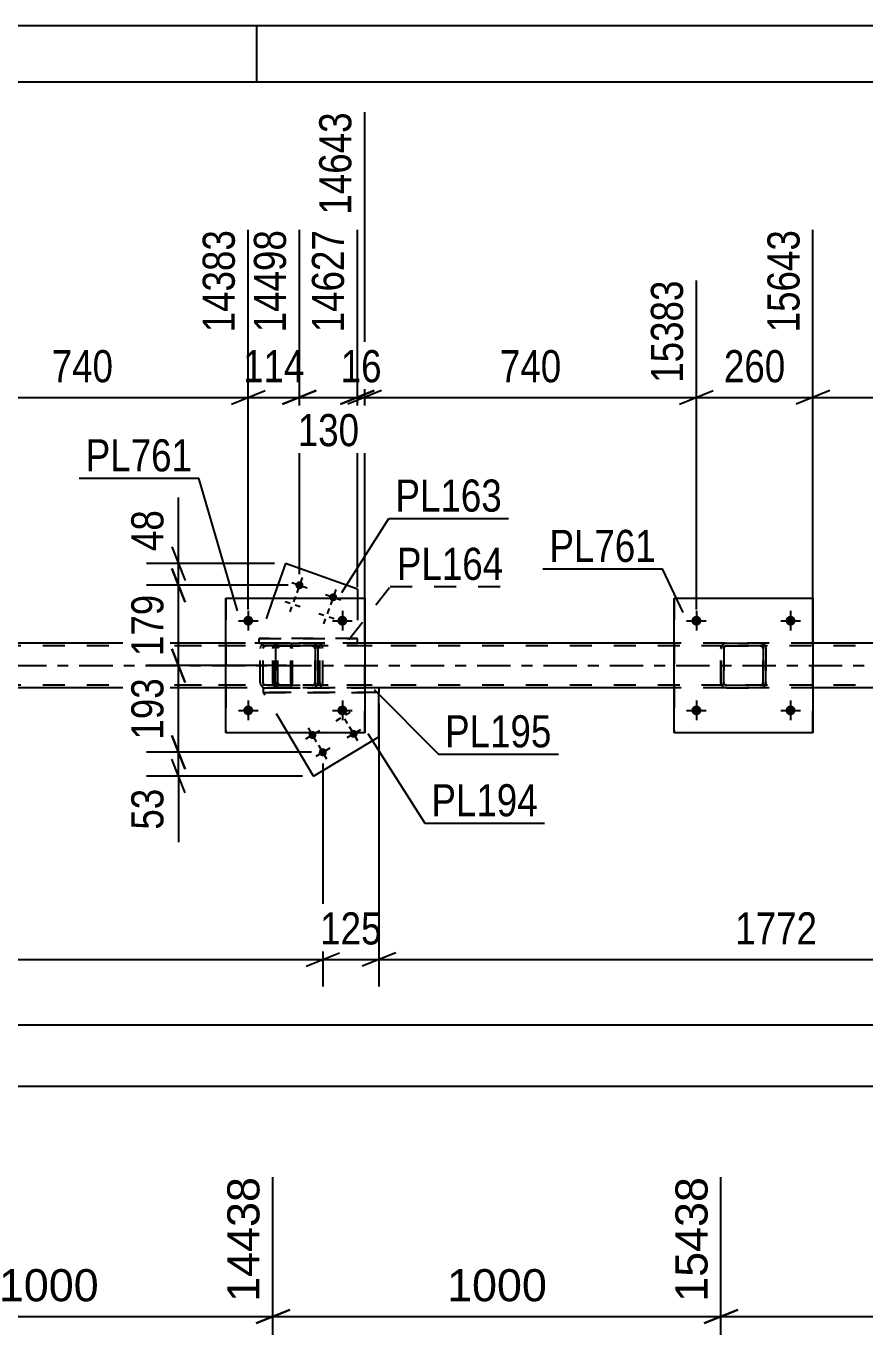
# Model space of a CAD drawing. Header units: millimetres. Extents: x -57 to 784, y -422 to 172.
# Drawn here: x 553.3 to 628.2, y 55.6 to 171.6 of the extents above; entities that cross this region are included whole.
import ezdxf

# ---------------------------------------------------------------- set-up
doc = ezdxf.new("R2010")
doc.units = ezdxf.units.MM
doc.linetypes.add('DXK_LINE_DOT2', pattern=[3.9198, 1.9599, -1.9599])
doc.linetypes.add('DXK_LINE_DOT3', pattern=[5.9187, 2.979, -0.9799, 0.9799, -0.9799])
doc.styles.add('Arial', font='ARIAL.TTF', dxfattribs={"height": 0.2})
doc.styles.add('Arial Narrow', font='ARIALN.TTF', dxfattribs={"height": 0.2})

# ---------------------------------------------------------------- blocks, each defined once
blk = doc.blocks.new('Unknown-122572029-1115')
at = {"color": 5, "linetype": 'Continuous'}
for p, q in [((783.89, 171.64), (-57.11, 171.64)), ((573.89, 166.64), (573.89, 171.64)), ((778.89, 166.64), (-52.11, 166.64))]:
    blk.add_line(p, q, dxfattribs=at)
blk = doc.blocks.new('Part-122572029-5187 - 5118')
at = {"color": 7, "linetype": 'DXK_LINE_DOT2'}
for p, q in [((575.54, 116.29), (575.5, 116.11)), ((575.5, 113.07), (575.5, 116.11)), ((575.76, 116.11), (575.78, 116.2)), ((575.76, 113.07), (575.76, 116.11)), ((575.78, 116.2), (575.83, 116.28)), ((576.01, 116.59), (575.82, 116.55)), ((575.83, 116.28), (575.92, 116.33)), ((575.92, 116.33), (576.01, 116.35)), ((587.79, 116.59), (576.01, 116.59)), ((587.79, 116.35), (576.01, 116.35)), ((579.45, 116.55), (579.25, 116.59)), ((579.25, 116.35), (579.35, 116.33)), ((579.35, 116.33), (579.43, 116.28)), ((579.43, 116.28), (579.49, 116.2)), ((579.49, 116.2), (579.5, 116.11)), ((579.5, 113.07), (579.5, 116.11)), ((579.76, 116.11), (579.72, 116.29)), ((579.76, 113.07), (579.76, 116.11)), ((575.5, 113.07), (575.54, 112.88)), ((575.78, 112.98), (575.76, 113.07)), ((575.83, 112.9), (575.78, 112.98)), ((575.82, 112.62), (576.01, 112.59)), ((575.92, 112.85), (575.83, 112.9)), ((576.01, 112.83), (575.92, 112.85)), ((587.79, 112.83), (576.01, 112.83)), ((587.79, 112.59), (576.01, 112.59)), ((579.35, 112.85), (579.25, 112.83)), ((579.25, 112.59), (579.45, 112.62)), ((579.43, 112.9), (579.35, 112.85)), ((579.49, 112.98), (579.43, 112.9)), ((579.5, 113.07), (579.49, 112.98)), ((579.72, 112.88), (579.76, 113.07))]:
    blk.add_line(p, q, dxfattribs=at)
for centre, start, end in [((575.99, 116.09), 110.7583, 155.68), ((579.27, 116.09), 24.32, 69.2417), ((575.99, 113.09), 204.32, 249.2417), ((579.27, 113.09), 290.7583, 335.68)]:
    blk.add_arc(centre, 0.496, start, end, dxfattribs=at)
blk = doc.blocks.new('Part-122572029-5193 - 5118')
at = {"color": 7, "linetype": 'DXK_LINE_DOT2'}
for p, q in [((576.78, 116.59), (567.37, 116.59)), ((576.78, 116.35), (567.37, 116.35)), ((574.22, 116.29), (574.19, 116.11)), ((574.19, 113.07), (574.19, 116.11)), ((574.44, 116.11), (574.46, 116.2)), ((574.44, 113.07), (574.44, 116.11)), ((574.46, 116.2), (574.51, 116.28)), ((574.69, 116.59), (574.5, 116.55)), ((574.51, 116.28), (574.59, 116.33)), ((574.59, 116.33), (574.69, 116.35)), ((575.5, 116.59), (575.5, 116.35)), ((576.88, 116.55), (576.78, 116.59)), ((576.78, 116.35), (576.83, 116.33)), ((576.83, 116.33), (576.88, 116.28)), ((576.97, 116.45), (576.88, 116.55)), ((576.88, 116.28), (576.9, 116.2)), ((576.9, 116.2), (576.92, 116.11)), ((576.92, 113.07), (576.92, 116.11)), ((577.03, 116.29), (576.97, 116.45)), ((577.05, 116.11), (577.03, 116.29)), ((577.05, 113.07), (577.05, 116.11)), ((576.78, 112.83), (567.37, 112.83)), ((576.78, 112.59), (567.37, 112.59)), ((574.19, 113.07), (574.22, 112.88)), ((574.46, 112.98), (574.44, 113.07)), ((574.51, 112.9), (574.46, 112.98)), ((574.5, 112.62), (574.69, 112.59)), ((574.59, 112.85), (574.51, 112.9)), ((574.69, 112.83), (574.59, 112.85)), ((575.5, 112.59), (575.5, 112.83)), ((576.83, 112.85), (576.78, 112.83)), ((576.78, 112.59), (576.88, 112.62)), ((576.88, 112.9), (576.83, 112.85)), ((576.9, 112.98), (576.88, 112.9)), ((576.88, 112.62), (576.97, 112.73)), ((576.92, 113.07), (576.9, 112.98)), ((576.97, 112.73), (577.03, 112.88)), ((577.03, 112.88), (577.05, 113.07))]:
    blk.add_line(p, q, dxfattribs=at)
for centre, start, end in [((574.67, 116.09), 111.1941, 156.1506), ((574.67, 113.08), 203.8494, 248.8059)]:
    blk.add_arc(centre, 0.492, start, end, dxfattribs=at)
blk = doc.blocks.new('Part-122572029-5134 - 5118')
at = {"color": 7, "linetype": 'DXK_LINE_DOT2'}
for p, q in [((575.31, 116.11), (575.34, 116.29)), ((575.35, 116.29), (575.31, 116.11)), ((575.31, 113.07), (575.31, 116.11)), ((575.31, 116.11), (575.31, 116.11)), ((575.31, 113.07), (575.31, 116.11)), ((575.55, 116.11), (575.57, 116.2)), ((575.56, 116.2), (575.55, 116.11)), ((575.55, 113.07), (575.55, 116.11)), ((575.55, 116.11), (575.55, 116.11)), ((575.55, 116.11), (575.55, 113.07)), ((575.62, 116.28), (575.56, 116.2)), ((575.57, 116.2), (575.62, 116.28)), ((575.6, 116.55), (575.79, 116.59)), ((575.79, 116.59), (575.61, 116.55)), ((575.62, 116.28), (575.7, 116.33)), ((575.69, 116.33), (575.62, 116.28)), ((575.79, 116.35), (575.69, 116.33)), ((575.7, 116.33), (575.79, 116.35)), ((575.79, 116.59), (578.83, 116.59)), ((575.79, 116.59), (575.79, 116.59)), ((575.79, 116.59), (578.83, 116.59)), ((575.79, 116.35), (578.83, 116.35)), ((575.79, 116.35), (575.79, 116.35)), ((578.83, 116.35), (575.79, 116.35)), ((578.83, 116.59), (578.83, 116.59)), ((578.83, 116.59), (579.01, 116.55)), ((579.01, 116.55), (578.83, 116.59)), ((578.83, 116.35), (578.83, 116.35)), ((578.83, 116.35), (578.92, 116.33)), ((578.92, 116.33), (578.83, 116.35)), ((578.92, 116.33), (578.92, 116.33)), ((578.92, 116.33), (579, 116.28)), ((579, 116.28), (578.92, 116.33)), ((579, 116.28), (579.05, 116.2)), ((579.05, 116.2), (579, 116.28)), ((579.05, 116.2), (579.07, 116.11)), ((579.07, 116.11), (579.05, 116.2)), ((579.07, 113.07), (579.07, 116.11)), ((579.07, 116.11), (579.07, 116.11)), ((579.07, 116.11), (579.07, 113.07)), ((579.27, 116.29), (579.31, 116.11)), ((579.31, 116.11), (579.27, 116.29)), ((579.31, 113.07), (579.31, 116.11)), ((579.31, 116.11), (579.31, 116.11)), ((579.31, 116.11), (579.31, 113.07)), ((575.31, 113.07), (575.31, 113.07)), ((575.34, 112.88), (575.31, 113.07)), ((575.31, 113.07), (575.35, 112.88)), ((575.55, 113.07), (575.55, 113.07)), ((575.57, 112.98), (575.55, 113.07)), ((575.55, 113.07), (575.56, 112.98)), ((575.56, 112.98), (575.62, 112.9)), ((575.62, 112.9), (575.57, 112.98)), ((575.6, 112.62), (575.61, 112.62)), ((575.79, 112.59), (575.6, 112.62)), ((575.61, 112.62), (575.79, 112.59)), ((575.7, 112.85), (575.62, 112.9)), ((575.62, 112.9), (575.69, 112.85)), ((575.69, 112.85), (575.79, 112.83)), ((575.79, 112.83), (575.7, 112.85)), ((575.79, 112.83), (578.83, 112.83)), ((575.79, 112.83), (575.79, 112.83)), ((575.79, 112.83), (578.83, 112.83)), ((575.79, 112.59), (578.83, 112.59)), ((575.79, 112.59), (575.79, 112.59)), ((575.79, 112.59), (578.83, 112.59)), ((578.92, 112.85), (578.83, 112.83)), ((578.83, 112.83), (578.92, 112.85)), ((578.83, 112.83), (578.83, 112.83)), ((579.01, 112.62), (578.83, 112.59)), ((578.83, 112.59), (579.01, 112.62)), ((578.83, 112.59), (578.83, 112.59)), ((579, 112.9), (578.92, 112.85)), ((578.92, 112.85), (579, 112.9)), ((579.05, 112.98), (579, 112.9)), ((579, 112.9), (579.05, 112.98)), ((579.07, 113.07), (579.05, 112.98)), ((579.05, 112.98), (579.07, 113.07)), ((579.07, 113.07), (579.07, 113.07)), ((579.31, 113.07), (579.27, 112.88)), ((579.27, 112.88), (579.31, 113.07)), ((579.31, 113.07), (579.31, 113.07))]:
    blk.add_line(p, q, dxfattribs=at)
at = {"color": 7, "linetype": 'DXK_LINE_DOT3'}
blk.add_line((577.31, 114.59), (577.3, 114.59), dxfattribs=at)
at = {"color": 7, "linetype": 'DXK_LINE_DOT2'}
for centre, start, end in [((575.79, 116.11), 112.5, 157.5), ((575.79, 116.11), 112.5, 157.5), ((578.83, 116.11), 22.5, 67.5), ((578.83, 116.11), 22.5, 67.5), ((575.79, 113.07), 202.5, 247.5), ((575.79, 113.07), 202.5, 247.5), ((578.83, 113.07), 292.5, 337.5), ((578.83, 113.07), 292.5, 337.5)]:
    blk.add_arc(centre, 0.48, start, end, dxfattribs=at)
blk = doc.blocks.new('Bolt-122572029-5135 - 5118')
at = {"linetype": 'Continuous'}
for points in [[(572.67, 110.59), (572.68, 110.68), (572.71, 110.77), (572.76, 110.85), (572.82, 110.91), (572.89, 110.97), (572.98, 111.01), (573.06, 111.03), (573.16, 111.03), (573.25, 111.01), (573.33, 110.97), (573.41, 110.91), (573.47, 110.85), (573.51, 110.77), (573.54, 110.68), (573.55, 110.59), (573.54, 110.5), (573.51, 110.41), (573.47, 110.33), (573.41, 110.26), (573.33, 110.21), (573.25, 110.17), (573.16, 110.15), (573.06, 110.15), (572.98, 110.17), (572.89, 110.21), (572.82, 110.26), (572.76, 110.33), (572.71, 110.41), (572.68, 110.5)], [(581.07, 110.59), (581.08, 110.68), (581.11, 110.77), (581.16, 110.85), (581.22, 110.91), (581.29, 110.97), (581.38, 111.01), (581.46, 111.03), (581.56, 111.03), (581.65, 111.01), (581.73, 110.97), (581.81, 110.91), (581.87, 110.85), (581.91, 110.77), (581.94, 110.68), (581.95, 110.59), (581.94, 110.5), (581.91, 110.41), (581.87, 110.33), (581.81, 110.26), (581.73, 110.21), (581.65, 110.17), (581.56, 110.15), (581.46, 110.15), (581.38, 110.17), (581.29, 110.21), (581.22, 110.26), (581.16, 110.33), (581.11, 110.41), (581.08, 110.5)]]:
    blk.add_hatch(color=1, dxfattribs=at).paths.add_polyline_path(points)
at = {"color": 1, "linetype": 'Continuous'}
for p, q in [((573.11, 111.47), (573.11, 109.71)), ((581.51, 111.47), (581.51, 109.71)), ((572.23, 110.59), (573.99, 110.59)), ((580.63, 110.59), (582.39, 110.59))]:
    blk.add_line(p, q, dxfattribs=at)
blk = doc.blocks.new('Bolt-122572029-5136 - 5118')
at = {"linetype": 'Continuous'}
for points in [[(572.67, 118.59), (572.68, 118.68), (572.71, 118.77), (572.76, 118.85), (572.82, 118.91), (572.89, 118.97), (572.98, 119.01), (573.06, 119.03), (573.16, 119.03), (573.25, 119.01), (573.33, 118.97), (573.41, 118.91), (573.47, 118.85), (573.51, 118.77), (573.54, 118.68), (573.55, 118.59), (573.54, 118.5), (573.51, 118.41), (573.47, 118.33), (573.41, 118.26), (573.33, 118.21), (573.25, 118.17), (573.16, 118.15), (573.06, 118.15), (572.98, 118.17), (572.89, 118.21), (572.82, 118.26), (572.76, 118.33), (572.71, 118.41), (572.68, 118.5)], [(581.07, 118.59), (581.08, 118.68), (581.11, 118.77), (581.16, 118.85), (581.22, 118.91), (581.29, 118.97), (581.38, 119.01), (581.46, 119.03), (581.56, 119.03), (581.65, 119.01), (581.73, 118.97), (581.81, 118.91), (581.87, 118.85), (581.91, 118.77), (581.94, 118.68), (581.95, 118.59), (581.94, 118.5), (581.91, 118.41), (581.87, 118.33), (581.81, 118.26), (581.73, 118.21), (581.65, 118.17), (581.56, 118.15), (581.46, 118.15), (581.38, 118.17), (581.29, 118.21), (581.22, 118.26), (581.16, 118.33), (581.11, 118.41), (581.08, 118.5)]]:
    blk.add_hatch(color=1, dxfattribs=at).paths.add_polyline_path(points)
at = {"color": 1, "linetype": 'Continuous'}
for p, q in [((572.23, 118.59), (573.99, 118.59)), ((573.11, 119.47), (573.11, 117.71)), ((580.63, 118.59), (582.39, 118.59)), ((581.51, 119.47), (581.51, 117.71))]:
    blk.add_line(p, q, dxfattribs=at)
blk = doc.blocks.new('Bolt-122572029-5143 - 5118')
at = {"linetype": 'Continuous'}
for points in [[(612.67, 110.59), (612.68, 110.68), (612.7, 110.77), (612.75, 110.85), (612.81, 110.91), (612.89, 110.97), (612.97, 111.01), (613.06, 111.03), (613.15, 111.03), (613.24, 111.01), (613.33, 110.97), (613.4, 110.91), (613.46, 110.85), (613.51, 110.77), (613.54, 110.68), (613.55, 110.59), (613.54, 110.5), (613.51, 110.41), (613.46, 110.33), (613.4, 110.26), (613.33, 110.21), (613.24, 110.17), (613.15, 110.15), (613.06, 110.15), (612.97, 110.17), (612.89, 110.21), (612.81, 110.26), (612.75, 110.33), (612.7, 110.41), (612.68, 110.5)], [(621.07, 110.59), (621.08, 110.68), (621.1, 110.77), (621.15, 110.85), (621.21, 110.91), (621.29, 110.97), (621.37, 111.01), (621.46, 111.03), (621.55, 111.03), (621.64, 111.01), (621.73, 110.97), (621.8, 110.91), (621.86, 110.85), (621.91, 110.77), (621.94, 110.68), (621.95, 110.59), (621.94, 110.5), (621.91, 110.41), (621.86, 110.33), (621.8, 110.26), (621.73, 110.21), (621.64, 110.17), (621.55, 110.15), (621.46, 110.15), (621.37, 110.17), (621.29, 110.21), (621.21, 110.26), (621.15, 110.33), (621.1, 110.41), (621.08, 110.5)]]:
    blk.add_hatch(color=1, dxfattribs=at).paths.add_polyline_path(points)
at = {"color": 1, "linetype": 'Continuous'}
for p, q in [((613.11, 111.47), (613.11, 109.71)), ((621.51, 111.47), (621.51, 109.71)), ((612.23, 110.59), (613.99, 110.59)), ((620.63, 110.59), (622.39, 110.59))]:
    blk.add_line(p, q, dxfattribs=at)
blk = doc.blocks.new('Bolt-122572029-5144 - 5118')
at = {"linetype": 'Continuous'}
for points in [[(612.67, 118.59), (612.68, 118.68), (612.7, 118.77), (612.75, 118.85), (612.81, 118.91), (612.89, 118.97), (612.97, 119.01), (613.06, 119.03), (613.15, 119.03), (613.24, 119.01), (613.33, 118.97), (613.4, 118.91), (613.46, 118.85), (613.51, 118.77), (613.54, 118.68), (613.55, 118.59), (613.54, 118.5), (613.51, 118.41), (613.46, 118.33), (613.4, 118.26), (613.33, 118.21), (613.24, 118.17), (613.15, 118.15), (613.06, 118.15), (612.97, 118.17), (612.89, 118.21), (612.81, 118.26), (612.75, 118.33), (612.7, 118.41), (612.68, 118.5)], [(621.07, 118.59), (621.08, 118.68), (621.1, 118.77), (621.15, 118.85), (621.21, 118.91), (621.29, 118.97), (621.37, 119.01), (621.46, 119.03), (621.55, 119.03), (621.64, 119.01), (621.73, 118.97), (621.8, 118.91), (621.86, 118.85), (621.91, 118.77), (621.94, 118.68), (621.95, 118.59), (621.94, 118.5), (621.91, 118.41), (621.86, 118.33), (621.8, 118.26), (621.73, 118.21), (621.64, 118.17), (621.55, 118.15), (621.46, 118.15), (621.37, 118.17), (621.29, 118.21), (621.21, 118.26), (621.15, 118.33), (621.1, 118.41), (621.08, 118.5)]]:
    blk.add_hatch(color=1, dxfattribs=at).paths.add_polyline_path(points)
at = {"color": 1, "linetype": 'Continuous'}
for p, q in [((612.23, 118.59), (613.99, 118.59)), ((613.11, 119.47), (613.11, 117.71)), ((620.63, 118.59), (622.39, 118.59)), ((621.51, 119.47), (621.51, 117.71))]:
    blk.add_line(p, q, dxfattribs=at)
blk = doc.blocks.new('Bolt-122572029-5229 - 5118')
at = {"linetype": 'Continuous'}
for points in [[(578.02, 121.63, -1), (577.34, 121.87, -1)], [(581.03, 120.56, -1), (580.36, 120.8, -1)]]:
    blk.add_hatch(color=1, dxfattribs=at).paths.add_polyline_path(points)
at = {"color": 1, "linetype": 'Continuous'}
for p, q in [((577, 121.99), (578.36, 121.51)), ((577.92, 122.43), (577.44, 121.08)), ((577.32, 120.74), (577.16, 120.28)), ((580.02, 120.92), (581.37, 120.44)), ((580.94, 121.36), (580.45, 120)), ((576.4, 120.3), (576.85, 120.14)), ((576.84, 119.38), (577, 119.83)), ((577.76, 119.82), (577.3, 119.98)), ((580.33, 119.67), (580.17, 119.21)), ((579.41, 119.23), (579.87, 119.07)), ((579.85, 118.31), (580.01, 118.76)), ((580.77, 118.75), (580.32, 118.91))]:
    blk.add_line(p, q, dxfattribs=at)
blk = doc.blocks.new('Part-122572029-5295 - 5118')
at = {"color": 7, "linetype": 'DXK_LINE_DOT2'}
for p, q in [((574.08, 116.59), (574.08, 116.99)), ((574.08, 116.99), (582.86, 116.99)), ((574.08, 116.59), (582.86, 116.59)), ((582.86, 116.59), (582.86, 116.99))]:
    blk.add_line(p, q, dxfattribs=at)
blk = doc.blocks.new('Part-122572029-5350 - 5118')
at = {"color": 2, "linetype": 'Continuous'}
for p, q in [((571.11, 108.59), (571.11, 120.59)), ((571.11, 120.59), (571.11, 120.59)), ((571.11, 120.59), (583.51, 120.59)), ((583.51, 120.59), (583.51, 108.59)), ((571.11, 108.59), (571.11, 108.59)), ((583.51, 108.59), (571.11, 108.59))]:
    blk.add_line(p, q, dxfattribs=at)
at = {"color": 7, "linetype": 'DXK_LINE_DOT2'}
for p, q in [((571.11, 120.59), (571.11, 108.59)), ((571.11, 120.59), (571.11, 120.59)), ((583.51, 108.59), (583.51, 120.59)), ((571.11, 108.59), (571.11, 108.59))]:
    blk.add_line(p, q, dxfattribs=at)
blk = doc.blocks.new('Part-122572029-5351 - 5118')
at = {"color": 7, "linetype": 'DXK_LINE_DOT2'}
for p, q in [((615.3, 116.11), (615.34, 116.29)), ((615.3, 116.11), (615.31, 116.11)), ((615.3, 113.07), (615.3, 116.11)), ((615.34, 116.29), (615.31, 116.11)), ((615.31, 113.07), (615.31, 116.11)), ((615.56, 116.2), (615.54, 116.11)), ((615.55, 116.11), (615.54, 116.11)), ((615.54, 116.11), (615.54, 113.07)), ((615.55, 116.11), (615.56, 116.2)), ((615.55, 113.07), (615.55, 116.11)), ((615.56, 116.2), (615.62, 116.28)), ((615.61, 116.28), (615.56, 116.2)), ((615.6, 116.55), (615.78, 116.59)), ((615.79, 116.59), (615.6, 116.55)), ((615.69, 116.33), (615.61, 116.28)), ((615.62, 116.28), (615.69, 116.33)), ((615.69, 116.33), (615.79, 116.35)), ((615.78, 116.35), (615.69, 116.33)), ((615.79, 116.59), (615.78, 116.59)), ((615.78, 116.59), (618.82, 116.59)), ((615.78, 116.35), (615.79, 116.35)), ((618.82, 116.35), (615.78, 116.35)), ((615.79, 116.59), (618.83, 116.59)), ((615.79, 116.35), (618.83, 116.35)), ((618.82, 116.59), (618.83, 116.59)), ((618.82, 116.59), (619, 116.55)), ((618.83, 116.35), (618.82, 116.35)), ((618.91, 116.33), (618.82, 116.35)), ((619.01, 116.55), (618.83, 116.59)), ((618.83, 116.35), (618.92, 116.33)), ((618.91, 116.33), (618.92, 116.33)), ((618.99, 116.28), (618.91, 116.33)), ((618.92, 116.33), (619, 116.28)), ((619.04, 116.2), (618.99, 116.28)), ((619, 116.28), (619.05, 116.2)), ((619.06, 116.11), (619.04, 116.2)), ((619.05, 116.2), (619.07, 116.11)), ((619.07, 116.11), (619.06, 116.11)), ((619.06, 116.11), (619.06, 113.07)), ((619.07, 113.07), (619.07, 116.11)), ((619.26, 116.29), (619.3, 116.11)), ((619.31, 116.11), (619.27, 116.29)), ((619.31, 116.11), (619.3, 116.11)), ((619.3, 116.11), (619.3, 113.07)), ((619.31, 113.07), (619.31, 116.11)), ((615.31, 113.07), (615.3, 113.07)), ((615.34, 112.88), (615.3, 113.07)), ((615.31, 113.07), (615.34, 112.88)), ((615.54, 113.07), (615.55, 113.07)), ((615.54, 113.07), (615.56, 112.98)), ((615.56, 112.98), (615.55, 113.07)), ((615.62, 112.9), (615.56, 112.98)), ((615.56, 112.98), (615.61, 112.9)), ((615.6, 112.62), (615.6, 112.62)), ((615.78, 112.59), (615.6, 112.62)), ((615.6, 112.62), (615.79, 112.59)), ((615.61, 112.9), (615.69, 112.85)), ((615.69, 112.85), (615.62, 112.9)), ((615.79, 112.83), (615.69, 112.85)), ((615.69, 112.85), (615.78, 112.83)), ((615.79, 112.83), (615.78, 112.83)), ((615.78, 112.83), (618.82, 112.83)), ((615.79, 112.59), (615.78, 112.59)), ((615.78, 112.59), (618.82, 112.59)), ((615.79, 112.83), (618.83, 112.83)), ((615.79, 112.59), (618.83, 112.59)), ((618.82, 112.83), (618.91, 112.85)), ((618.82, 112.83), (618.83, 112.83)), ((619, 112.62), (618.82, 112.59)), ((618.82, 112.59), (618.83, 112.59)), ((618.92, 112.85), (618.83, 112.83)), ((618.83, 112.59), (619.01, 112.62)), ((618.91, 112.85), (618.99, 112.9)), ((619, 112.9), (618.92, 112.85)), ((618.99, 112.9), (619.04, 112.98)), ((619.05, 112.98), (619, 112.9)), ((619.04, 112.98), (619.06, 113.07)), ((619.07, 113.07), (619.05, 112.98)), ((619.06, 113.07), (619.07, 113.07)), ((619.3, 113.07), (619.26, 112.88)), ((619.27, 112.88), (619.31, 113.07)), ((619.3, 113.07), (619.31, 113.07))]:
    blk.add_line(p, q, dxfattribs=at)
at = {"color": 7, "linetype": 'DXK_LINE_DOT3'}
blk.add_line((617.31, 114.59), (617.3, 114.59), dxfattribs=at)
at = {"color": 7, "linetype": 'DXK_LINE_DOT2'}
for centre, start, end in [((615.78, 116.11), 112.5, 157.5), ((615.79, 116.11), 112.5, 157.5), ((618.82, 116.11), 22.5, 67.5), ((618.83, 116.11), 22.5, 67.5), ((615.78, 113.07), 202.5, 247.5), ((615.79, 113.07), 202.5, 247.5), ((618.82, 113.07), 292.5, 337.5), ((618.83, 113.07), 292.5, 337.5)]:
    blk.add_arc(centre, 0.48, start, end, dxfattribs=at)
blk = doc.blocks.new('Part-122572029-5356 - 5118')
at = {"color": 2, "linetype": 'Continuous'}
for p, q in [((611.11, 108.59), (611.11, 120.59)), ((611.11, 120.59), (611.11, 120.59)), ((611.11, 120.59), (623.51, 120.59)), ((623.51, 120.59), (623.51, 108.59)), ((611.11, 108.59), (611.11, 108.59)), ((623.51, 108.59), (611.11, 108.59))]:
    blk.add_line(p, q, dxfattribs=at)
at = {"color": 7, "linetype": 'DXK_LINE_DOT2'}
for p, q in [((611.11, 120.59), (611.11, 108.59)), ((611.11, 120.59), (611.11, 120.59)), ((623.51, 108.59), (623.51, 120.59)), ((611.11, 108.59), (611.11, 108.59))]:
    blk.add_line(p, q, dxfattribs=at)
blk = doc.blocks.new('Part-122572029-5380 - 5118')
at = {"color": 2, "linetype": 'Continuous'}
for p, q in [((576.45, 123.68), (575.35, 120.59)), ((582.86, 121.4), (576.45, 123.68)), ((582.86, 121.4), (582.86, 120.59))]:
    blk.add_line(p, q, dxfattribs=at)
at = {"color": 7, "linetype": 'DXK_LINE_DOT2'}
for p, q in [((575.35, 120.59), (574.08, 116.99)), ((582.86, 120.59), (582.86, 116.99)), ((582.86, 116.99), (574.08, 116.99))]:
    blk.add_line(p, q, dxfattribs=at)
blk = doc.blocks.new('Bolt-122572029-5382 - 5118')
at = {"linetype": 'Continuous'}
for points in [[(578.54, 108.21, -1), (579.15, 108.58, -1)], [(582.21, 108.31, -1), (582.82, 108.68, -1)], [(579.46, 106.67, -1), (580.08, 107.04, -1)]]:
    blk.add_hatch(color=1, dxfattribs=at).paths.add_polyline_path(points)
at = {"color": 1, "linetype": 'Continuous'}
for p, q in [((581.22, 110.66), (581.47, 110.25)), ((582.21, 110.41), (581.8, 110.16)), ((580.97, 109.67), (581.39, 109.92)), ((581.96, 109.42), (581.72, 109.83)), ((582.88, 107.88), (582.15, 109.11)), ((579.46, 108.77), (578.23, 108.03)), ((579.21, 107.78), (578.48, 109.02)), ((583.13, 108.86), (581.9, 108.13)), ((580.39, 107.22), (579.15, 106.48)), ((580.14, 106.24), (579.4, 107.47))]:
    blk.add_line(p, q, dxfattribs=at)
blk = doc.blocks.new('Part-122572029-5387 - 5118')
at = {"color": 7, "linetype": 'DXK_LINE_DOT2'}
for p, q in [((574.48, 112.19), (574.48, 112.59)), ((574.48, 112.59), (583.51, 112.59)), ((574.48, 112.19), (583.51, 112.19))]:
    blk.add_line(p, q, dxfattribs=at)
at = {"color": 2, "linetype": 'Continuous'}
for p, q in [((584.78, 112.59), (583.51, 112.59)), ((584.78, 112.59), (584.78, 112.19)), ((584.78, 112.19), (583.51, 112.19))]:
    blk.add_line(p, q, dxfattribs=at)
blk = doc.blocks.new('Part-122572029-5392 - 5118')
at = {"color": 7, "linetype": 'DXK_LINE_DOT2'}
for p in [(584.78, 112.19), (576.64, 108.59)]:
    blk.add_line(p, (574.48, 112.19), dxfattribs=at)
at = {"color": 2, "linetype": 'Continuous'}
for p, q in [((584.78, 108.22), (584.78, 112.19)), ((578.94, 104.73), (576.64, 108.59)), ((578.94, 104.73), (584.78, 108.22))]:
    blk.add_line(p, q, dxfattribs=at)
blk = doc.blocks.new('Part-122572029-5417 - 5118')
at = {"color": 7, "linetype": 'DXK_LINE_DOT2'}
for p, q in [((697.85, 116.35), (43.11, 116.35)), ((583.51, 116.59), (571.11, 116.59)), ((623.51, 116.59), (611.11, 116.59)), ((697.85, 112.83), (43.11, 112.83)), ((584.78, 112.59), (571.11, 112.59)), ((623.51, 112.59), (611.11, 112.59))]:
    blk.add_line(p, q, dxfattribs=at)
at = {"color": 2, "linetype": 'Continuous'}
for p, q in [((571.11, 116.59), (543.51, 116.59)), ((611.11, 116.59), (583.51, 116.59)), ((651.11, 116.59), (623.51, 116.59)), ((571.11, 112.59), (543.51, 112.59)), ((611.11, 112.59), (584.78, 112.59)), ((651.11, 112.59), (623.51, 112.59))]:
    blk.add_line(p, q, dxfattribs=at)
at = {"color": 7, "linetype": 'DXK_LINE_DOT3'}
blk.add_line((43.11, 114.59), (697.85, 114.59), dxfattribs=at)
blk = doc.blocks.new('StraightDimension-122572029-4514 - 3165')
at = {"color": 7, "linetype": 'Continuous'}
for p, q in [((535.31, 16.34), (535.31, 68.95)), ((575.31, 17.64), (575.31, 68.95)), ((536.81, 57.13), (533.81, 55.93)), ((573.81, 55.93), (576.81, 57.13)), ((535.31, 56.53), (575.31, 56.53))]:
    blk.add_line(p, q, dxfattribs=at)
at = {"color": 0}
blk.add_wipeout([(560.36, 57.28), (560.36, 61.48), (550.26, 61.48), (550.26, 57.28)], dxfattribs=at)
at = {"color": 3, "style": 'Arial'}
blk.add_text('1000', height=2.865, dxfattribs=at).set_placement((550.86, 57.88))
at = {"color": 0, "linetype": 'Continuous'}
blk.add_wipeout([(574.71, 69.55), (570.51, 69.55), (570.51, 57.23), (574.71, 57.23)], dxfattribs=at)
at = {"color": 3, "linetype": 'Continuous', "style": 'Arial'}
blk.add_text('14438', height=2.865, rotation=90.0002, dxfattribs=at).set_placement((574.11, 57.83))
blk = doc.blocks.new('StraightDimension-122572029-4530 - 3165')
at = {"color": 7, "linetype": 'Continuous'}
for p, q in [((615.3, 16.31), (615.3, 68.95)), ((655.3, 15.16), (655.3, 68.95)), ((616.8, 57.13), (613.8, 55.93)), ((653.8, 55.93), (656.8, 57.13)), ((615.3, 56.53), (655.3, 56.53))]:
    blk.add_line(p, q, dxfattribs=at)
at = {"color": 0}
blk.add_wipeout([(640.35, 57.28), (640.35, 61.48), (630.26, 61.48), (630.26, 57.28)], dxfattribs=at)
at = {"color": 3, "style": 'Arial'}
blk.add_text('1000', height=2.865, dxfattribs=at).set_placement((630.86, 57.88))
at = {"color": 0, "linetype": 'Continuous'}
blk.add_wipeout([(654.7, 69.55), (650.5, 69.55), (650.5, 57.23), (654.7, 57.23)], dxfattribs=at)
at = {"color": 3, "linetype": 'Continuous', "style": 'Arial'}
blk.add_text('16438', height=2.865, rotation=90.0002, dxfattribs=at).set_placement((654.1, 57.83))
blk = doc.blocks.new('StraightDimension-122572029-4522 - 3165')
at = {"color": 7, "linetype": 'Continuous'}
for p, q in [((575.31, 17.64), (575.31, 68.95)), ((615.3, 16.31), (615.3, 68.95)), ((576.81, 57.13), (573.81, 55.93)), ((613.8, 55.93), (616.8, 57.13)), ((575.31, 56.53), (615.3, 56.53))]:
    blk.add_line(p, q, dxfattribs=at)
at = {"color": 0}
blk.add_wipeout([(600.36, 57.28), (600.36, 61.48), (590.26, 61.48), (590.26, 57.28)], dxfattribs=at)
at = {"color": 3, "style": 'Arial'}
blk.add_text('1000', height=2.865, dxfattribs=at).set_placement((590.86, 57.88))
at = {"color": 0, "linetype": 'Continuous'}
blk.add_wipeout([(614.7, 69.55), (610.5, 69.55), (610.5, 57.23), (614.7, 57.23)], dxfattribs=at)
at = {"color": 3, "linetype": 'Continuous', "style": 'Arial'}
blk.add_text('15438', height=2.865, rotation=90.0002, dxfattribs=at).set_placement((614.1, 57.83))
blk = doc.blocks.new('StraightDimension-122572029-6213 - 5118')
at = {"color": 7, "linetype": 'Continuous'}
for p, q in [((579.77, 105.85), (579.77, 85.96)), ((9.28, 88.36), (579.77, 88.36)), ((578.27, 87.76), (581.27, 88.96))]:
    blk.add_line(p, q, dxfattribs=at)
blk = doc.blocks.new('StraightDimension-122572029-16259 - 5118')
at = {"color": 7, "linetype": 'Continuous'}
for p, q in [((573.11, 119.59), (573.11, 153.45)), ((577.68, 122.75), (577.68, 153.45)), ((571.61, 137.91), (574.61, 139.11)), ((573.11, 138.51), (577.68, 138.51)), ((579.18, 139.11), (576.18, 137.91))]:
    blk.add_line(p, q, dxfattribs=at)
at = {"color": 0}
blk.add_wipeout([(578.74, 139.26), (578.74, 143.46), (572.05, 143.46), (572.05, 139.26)], dxfattribs=at)
at = {"color": 3, "style": 'Arial Narrow'}
blk.add_text('114', height=2.863, dxfattribs=at).set_placement((572.65, 139.86))
at = {"color": 0, "linetype": 'Continuous'}
blk.add_wipeout([(577.08, 154.05), (572.88, 154.05), (572.88, 143.71), (577.08, 143.71)], dxfattribs=at)
at = {"color": 3, "linetype": 'Continuous', "style": 'Arial Narrow'}
blk.add_text('14498', height=2.863, rotation=90.0002, dxfattribs=at).set_placement((576.48, 144.31))
blk = doc.blocks.new('StraightDimension-122572029-6205 - 5118')
at = {"color": 7, "linetype": 'Continuous'}
for p, q in [((584.78, 111.19), (584.78, 85.96)), ((579.77, 105.85), (579.77, 85.96)), ((578.27, 87.76), (581.27, 88.96)), ((579.77, 88.36), (584.78, 88.36)), ((586.28, 88.96), (583.28, 87.76))]:
    blk.add_line(p, q, dxfattribs=at)
at = {"color": 0}
blk.add_wipeout([(585.62, 89.11), (585.62, 93.31), (578.93, 93.31), (578.93, 89.11)], dxfattribs=at)
at = {"color": 3, "style": 'Arial Narrow'}
blk.add_text('125', height=2.863, dxfattribs=at).set_placement((579.53, 89.71))
blk = doc.blocks.new('StraightDimension-122572029-5420 - 5118')
at = {"color": 7, "linetype": 'Continuous'}
blk.add_line((8.64, 77.08), (698.49, 77.08), dxfattribs=at)
blk = doc.blocks.new('StraightDimension-122572029-6280 - 5118')
at = {"color": 7, "linetype": 'Continuous'}
for p, q in [((566.29, 123.25), (567.49, 120.25)), ((576.68, 121.75), (564.04, 121.75)), ((566.89, 114.59), (566.89, 121.75)), ((567.49, 113.09), (566.29, 116.09)), ((576.53, 114.59), (564.04, 114.59))]:
    blk.add_line(p, q, dxfattribs=at)
at = {"color": 0}
blk.add_wipeout([(566.14, 121.51), (561.94, 121.51), (561.94, 114.83), (566.14, 114.83)], dxfattribs=at)
at = {"color": 3, "style": 'Arial Narrow'}
blk.add_text('179', height=2.863, rotation=90.0002, dxfattribs=at).set_placement((565.54, 115.43))
blk = doc.blocks.new('StraightDimension-122572029-6314 - 5118')
at = {"color": 7, "linetype": 'Continuous'}
for p, q in [((566.29, 108.35), (567.49, 105.35)), ((578.77, 106.85), (564.04, 106.85)), ((566.89, 104.73), (566.89, 106.85)), ((567.49, 103.23), (566.29, 106.23)), ((577.94, 104.73), (564.04, 104.73)), ((566.89, 104.73), (566.89, 98.82)), ((566.89, 104.73), (566.89, 98.82))]:
    blk.add_line(p, q, dxfattribs=at)
at = {"color": 0}
blk.add_wipeout([(566.14, 104.2), (561.94, 104.2), (561.94, 99.35), (566.14, 99.35)], dxfattribs=at)
at = {"color": 3, "style": 'Arial Narrow'}
blk.add_text('53', height=2.863, rotation=90.0002, dxfattribs=at).set_placement((565.54, 99.95))
blk = doc.blocks.new('StraightDimension-122572029-6297 - 5118')
at = {"color": 7, "linetype": 'Continuous'}
for p, q in [((566.29, 116.09), (567.49, 113.09)), ((576.53, 114.59), (564.04, 114.59)), ((566.89, 106.85), (566.89, 114.59)), ((567.49, 105.35), (566.29, 108.35)), ((578.77, 106.85), (564.04, 106.85))]:
    blk.add_line(p, q, dxfattribs=at)
at = {"color": 0}
blk.add_wipeout([(566.14, 114.06), (561.94, 114.06), (561.94, 107.38), (566.14, 107.38)], dxfattribs=at)
at = {"color": 3, "style": 'Arial Narrow'}
blk.add_text('193', height=2.863, rotation=90.0002, dxfattribs=at).set_placement((565.54, 107.98))
blk = doc.blocks.new('StraightDimension-122572029-6063 - 5118')
at = {"color": 7, "linetype": 'Continuous'}
blk.add_line((9.28, 82.54), (697.85, 82.54), dxfattribs=at)
blk = doc.blocks.new('StraightDimension-122572029-16254 - 5118')
at = {"color": 7, "linetype": 'Continuous'}
for p, q in [((623.51, 117.59), (623.51, 153.45)), ((653.11, 119.59), (653.11, 148.95)), ((625.01, 139.11), (622.01, 137.91)), ((623.51, 138.51), (653.11, 138.51)), ((651.61, 137.91), (654.61, 139.11))]:
    blk.add_line(p, q, dxfattribs=at)
at = {"color": 0}
blk.add_wipeout([(641.65, 139.26), (641.65, 143.46), (634.96, 143.46), (634.96, 139.26)], dxfattribs=at)
at = {"color": 3, "style": 'Arial Narrow'}
blk.add_text('740', height=2.863, dxfattribs=at).set_placement((635.56, 139.86))
at = {"color": 0, "linetype": 'Continuous'}
blk.add_wipeout([(652.51, 149.55), (648.31, 149.55), (648.31, 139.21), (652.51, 139.21)], dxfattribs=at)
at = {"color": 3, "linetype": 'Continuous', "style": 'Arial Narrow'}
blk.add_text('16383', height=2.863, rotation=90.0002, dxfattribs=at).set_placement((651.91, 139.81))
blk = doc.blocks.new('StraightDimension-122572029-6197 - 5118')
at = {"color": 7, "linetype": 'Continuous'}
for p, q in [((584.78, 111.19), (584.78, 85.96)), ((655.67, 106.22), (655.67, 85.96)), ((586.28, 88.96), (583.28, 87.76)), ((584.78, 88.36), (655.67, 88.36)), ((654.17, 87.76), (657.17, 88.96))]:
    blk.add_line(p, q, dxfattribs=at)
at = {"color": 0}
blk.add_wipeout([(624.48, 89.11), (624.48, 93.31), (615.97, 93.31), (615.97, 89.11)], dxfattribs=at)
at = {"color": 3, "style": 'Arial Narrow'}
blk.add_text('1772', height=2.863, dxfattribs=at).set_placement((616.57, 89.71))
blk = doc.blocks.new('StraightDimension-122572029-6324 - 5118')
at = {"color": 7, "linetype": 'Continuous'}
for p, q in [((566.89, 123.68), (566.89, 129.58)), ((566.89, 123.68), (566.89, 129.58)), ((566.29, 125.18), (567.49, 122.18)), ((575.45, 123.68), (564.04, 123.68)), ((567.49, 120.25), (566.29, 123.25)), ((566.89, 121.75), (566.89, 123.68)), ((576.68, 121.75), (564.04, 121.75))]:
    blk.add_line(p, q, dxfattribs=at)
at = {"color": 0}
blk.add_wipeout([(566.14, 129.06), (561.94, 129.06), (561.94, 124.2), (566.14, 124.2)], dxfattribs=at)
at = {"color": 3, "style": 'Arial Narrow'}
blk.add_text('48', height=2.863, rotation=90.0002, dxfattribs=at).set_placement((565.54, 124.8))
blk = doc.blocks.new('StraightDimension-122572029-16255 - 5118')
at = {"color": 7, "linetype": 'Continuous'}
for p, q in [((623.51, 117.59), (623.51, 153.45)), ((613.11, 119.59), (613.11, 148.95)), ((611.61, 137.91), (614.61, 139.11)), ((613.11, 138.51), (623.51, 138.51)), ((625.01, 139.11), (622.01, 137.91))]:
    blk.add_line(p, q, dxfattribs=at)
at = {"color": 0}
blk.add_wipeout([(621.65, 139.26), (621.65, 143.46), (614.96, 143.46), (614.96, 139.26)], dxfattribs=at)
at = {"color": 3, "style": 'Arial Narrow'}
blk.add_text('260', height=2.863, dxfattribs=at).set_placement((615.56, 139.86))
at = {"color": 0, "linetype": 'Continuous'}
blk.add_wipeout([(622.91, 154.05), (618.71, 154.05), (618.71, 143.71), (622.91, 143.71)], dxfattribs=at)
at = {"color": 3, "linetype": 'Continuous', "style": 'Arial Narrow'}
blk.add_text('15643', height=2.863, rotation=90.0002, dxfattribs=at).set_placement((622.31, 144.31))
blk = doc.blocks.new('StraightDimension-122572029-16256 - 5118')
at = {"color": 7, "linetype": 'Continuous'}
for p, q in [((583.51, 117.59), (583.51, 163.95)), ((613.11, 119.59), (613.11, 148.95)), ((585.01, 139.11), (582.01, 137.91)), ((583.51, 138.51), (613.11, 138.51)), ((611.61, 137.91), (614.61, 139.11))]:
    blk.add_line(p, q, dxfattribs=at)
at = {"color": 0}
blk.add_wipeout([(601.65, 139.26), (601.65, 143.46), (594.97, 143.46), (594.97, 139.26)], dxfattribs=at)
at = {"color": 3, "style": 'Arial Narrow'}
blk.add_text('740', height=2.863, dxfattribs=at).set_placement((595.57, 139.86))
at = {"color": 0, "linetype": 'Continuous'}
blk.add_wipeout([(612.51, 149.55), (608.31, 149.55), (608.31, 139.21), (612.51, 139.21)], dxfattribs=at)
at = {"color": 3, "linetype": 'Continuous', "style": 'Arial Narrow'}
blk.add_text('15383', height=2.863, rotation=90.0002, dxfattribs=at).set_placement((611.91, 139.81))
blk = doc.blocks.new('StraightDimension-122572029-16257 - 5118')
at = {"color": 7, "linetype": 'Continuous'}
for p, q in [((583.51, 117.59), (583.51, 163.95)), ((582.86, 121.59), (582.86, 153.45)), ((581.36, 137.91), (584.36, 139.11)), ((585.01, 139.11), (582.01, 137.91)), ((582.86, 138.51), (583.51, 138.51))]:
    blk.add_line(p, q, dxfattribs=at)
at = {"color": 0, "linetype": 'Continuous'}
blk.add_wipeout([(582.91, 164.55), (578.71, 164.55), (578.71, 154.21), (582.91, 154.21)], dxfattribs=at)
at = {"color": 3, "linetype": 'Continuous', "style": 'Arial Narrow'}
blk.add_text('14643', height=2.863, rotation=90.0002, dxfattribs=at).set_placement((582.31, 154.81))
at = {"color": 0}
blk.add_wipeout([(585.61, 139.26), (585.61, 143.46), (580.76, 143.46), (580.76, 139.26)], dxfattribs=at)
at = {"color": 3, "style": 'Arial Narrow'}
blk.add_text('16', height=2.863, dxfattribs=at).set_placement((581.36, 139.86))
blk = doc.blocks.new('StraightDimension-122572029-16258 - 5118')
at = {"color": 7, "linetype": 'Continuous'}
for p, q in [((577.68, 122.75), (577.68, 153.45)), ((582.86, 121.59), (582.86, 153.45)), ((576.18, 137.91), (579.18, 139.11)), ((577.68, 138.51), (582.86, 138.51)), ((584.36, 139.11), (581.36, 137.91))]:
    blk.add_line(p, q, dxfattribs=at)
at = {"color": 0, "linetype": 'Continuous'}
blk.add_wipeout([(582.26, 154.05), (578.06, 154.05), (578.06, 143.71), (582.26, 143.71)], dxfattribs=at)
at = {"color": 0}
blk.add_wipeout([(583.61, 133.56), (583.61, 137.76), (576.93, 137.76), (576.93, 133.56)], dxfattribs=at)
at = {"color": 3, "linetype": 'Continuous', "style": 'Arial Narrow'}
blk.add_text('14627', height=2.863, rotation=90.0002, dxfattribs=at).set_placement((581.66, 144.31))
at = {"color": 3, "style": 'Arial Narrow'}
blk.add_text('130', height=2.863, dxfattribs=at).set_placement((577.53, 134.16))
blk = doc.blocks.new('StraightDimension-122572029-16260 - 5118')
at = {"color": 7, "linetype": 'Continuous'}
for p, q in [((543.51, 117.59), (543.51, 153.45)), ((573.11, 119.59), (573.11, 153.45)), ((545.01, 139.11), (542.01, 137.91)), ((543.51, 138.51), (573.11, 138.51)), ((571.61, 137.91), (574.61, 139.11))]:
    blk.add_line(p, q, dxfattribs=at)
at = {"color": 0, "linetype": 'Continuous'}
blk.add_wipeout([(572.51, 154.05), (568.31, 154.05), (568.31, 143.71), (572.51, 143.71)], dxfattribs=at)
at = {"color": 0}
blk.add_wipeout([(561.65, 139.26), (561.65, 143.46), (554.97, 143.46), (554.97, 139.26)], dxfattribs=at)
at = {"color": 3, "linetype": 'Continuous', "style": 'Arial Narrow'}
blk.add_text('14383', height=2.863, rotation=90.0002, dxfattribs=at).set_placement((571.91, 144.31))
at = {"color": 3, "style": 'Arial Narrow'}
blk.add_text('740', height=2.863, dxfattribs=at).set_placement((555.57, 139.86))
blk = doc.blocks.new('Mark-122572029-5291 - 5118')
at = {"color": 30, "linetype": 'DXK_LINE_DOT2'}
for p, q in [((582.1, 116.9), (585.78, 121.63)), ((585.78, 121.63), (596.48, 121.63))]:
    blk.add_line(p, q, dxfattribs=at)
at = {"color": 0}
blk.add_wipeout([(595.88, 122.23), (595.88, 125.23), (586.38, 125.23), (586.38, 122.23)], dxfattribs=at)
blk.add_wipeout([(595.88, 122.23), (595.88, 125.23), (586.38, 125.23), (586.38, 122.23)], dxfattribs=at)
at = {"color": 3, "style": 'Arial Narrow'}
blk.add_text('PL164', height=2.863, dxfattribs=at).set_placement((586.38, 122.23))
blk = doc.blocks.new('Mark-122572029-5346 - 5118')
at = {"color": 30, "linetype": 'Continuous'}
for p in [(558.01, 131.31), (572.14, 119.47)]:
    blk.add_line(p, (568.71, 131.31), dxfattribs=at)
at = {"color": 0}
blk.add_wipeout([(568.11, 131.91), (568.11, 134.91), (558.61, 134.91), (558.61, 131.91)], dxfattribs=at)
blk.add_wipeout([(568.11, 131.91), (568.11, 134.91), (558.61, 134.91), (558.61, 131.91)], dxfattribs=at)
at = {"color": 3, "style": 'Arial Narrow'}
blk.add_text('PL761', height=2.863, dxfattribs=at).set_placement((558.61, 131.91))
blk = doc.blocks.new('Mark-122572029-5352 - 5118')
at = {"color": 30, "linetype": 'Continuous'}
for p in [(599.39, 123.23), (611.92, 119.33)]:
    blk.add_line(p, (610.09, 123.23), dxfattribs=at)
at = {"color": 0}
blk.add_wipeout([(609.49, 123.83), (609.49, 126.83), (599.99, 126.83), (599.99, 123.83)], dxfattribs=at)
blk.add_wipeout([(609.49, 123.83), (609.49, 126.83), (599.99, 126.83), (599.99, 123.83)], dxfattribs=at)
at = {"color": 3, "style": 'Arial Narrow'}
blk.add_text('PL761', height=2.863, dxfattribs=at).set_placement((599.99, 123.83))
blk = doc.blocks.new('Mark-122572029-5376 - 5118')
at = {"color": 30, "linetype": 'Continuous'}
for p, q in [((581.47, 121.12), (585.65, 127.72)), ((585.65, 127.72), (596.35, 127.72))]:
    blk.add_line(p, q, dxfattribs=at)
at = {"color": 0}
blk.add_wipeout([(595.75, 128.32), (595.75, 131.32), (586.25, 131.32), (586.25, 128.32)], dxfattribs=at)
blk.add_wipeout([(595.75, 128.32), (595.75, 131.32), (586.25, 131.32), (586.25, 128.32)], dxfattribs=at)
at = {"color": 3, "style": 'Arial Narrow'}
blk.add_text('PL163', height=2.863, dxfattribs=at).set_placement((586.25, 128.32))
blk = doc.blocks.new('Mark-122572029-5383 - 5118')
at = {"color": 30, "linetype": 'Continuous'}
for p, q in [((584.34, 112.46), (590.08, 106.69)), ((590.08, 106.69), (600.79, 106.69))]:
    blk.add_line(p, q, dxfattribs=at)
at = {"color": 0}
blk.add_wipeout([(600.19, 107.29), (600.19, 110.29), (590.68, 110.29), (590.68, 107.29)], dxfattribs=at)
blk.add_wipeout([(600.19, 107.29), (600.19, 110.29), (590.68, 110.29), (590.68, 107.29)], dxfattribs=at)
at = {"color": 3, "style": 'Arial Narrow'}
blk.add_text('PL195', height=2.863, dxfattribs=at).set_placement((590.68, 107.29))
blk = doc.blocks.new('Mark-122572029-5388 - 5118')
at = {"color": 30, "linetype": 'Continuous'}
for p, q in [((583.79, 108.53), (588.86, 100.54)), ((588.86, 100.54), (599.56, 100.54))]:
    blk.add_line(p, q, dxfattribs=at)
at = {"color": 0}
blk.add_wipeout([(598.96, 101.14), (598.96, 104.14), (589.46, 104.14), (589.46, 101.14)], dxfattribs=at)
blk.add_wipeout([(598.96, 101.14), (598.96, 104.14), (589.46, 104.14), (589.46, 101.14)], dxfattribs=at)
at = {"color": 3, "style": 'Arial Narrow'}
blk.add_text('PL194', height=2.863, dxfattribs=at).set_placement((589.46, 101.14))

msp = doc.modelspace()

# ---------------------------------------------------------------- block references
for name in ['Unknown-122572029-1115', 'Part-122572029-5380 - 5118', 'Bolt-122572029-5229 - 5118', 'Part-122572029-5350 - 5118', 'Part-122572029-5356 - 5118', 'Bolt-122572029-5136 - 5118', 'Bolt-122572029-5144 - 5118', 'Part-122572029-5417 - 5118', 'Part-122572029-5193 - 5118', 'Part-122572029-5295 - 5118', 'Part-122572029-5134 - 5118', 'Part-122572029-5187 - 5118', 'Part-122572029-5351 - 5118', 'Part-122572029-5387 - 5118', 'Bolt-122572029-5135 - 5118', 'Part-122572029-5392 - 5118', 'Bolt-122572029-5143 - 5118', 'Bolt-122572029-5382 - 5118']:
    msp.add_blockref(name, (0, 0))

# ---------------------------------------------------------------- next in the draw order: block references
for name in ['StraightDimension-122572029-16259 - 5118', 'StraightDimension-122572029-16254 - 5118', 'StraightDimension-122572029-6213 - 5118', 'StraightDimension-122572029-4514 - 3165', 'StraightDimension-122572029-4530 - 3165']:
    msp.add_blockref(name, (0, 0))

# ---------------------------------------------------------------- next in the draw order: block references
for name in ['StraightDimension-122572029-16255 - 5118', 'StraightDimension-122572029-6280 - 5118', 'StraightDimension-122572029-6205 - 5118', 'StraightDimension-122572029-4522 - 3165']:
    msp.add_blockref(name, (0, 0))

# ---------------------------------------------------------------- next in the draw order: block references
for name in ['StraightDimension-122572029-16256 - 5118', 'StraightDimension-122572029-6324 - 5118', 'StraightDimension-122572029-5420 - 5118']:
    msp.add_blockref(name, (0, 0))

# ---------------------------------------------------------------- next in the draw order: block references
for name in ['StraightDimension-122572029-16257 - 5118', 'StraightDimension-122572029-16260 - 5118', 'Mark-122572029-5352 - 5118', 'StraightDimension-122572029-6314 - 5118']:
    msp.add_blockref(name, (0, 0))

# ---------------------------------------------------------------- next in the draw order: block references
for name in ['StraightDimension-122572029-16258 - 5118', 'Mark-122572029-5346 - 5118', 'StraightDimension-122572029-6297 - 5118']:
    msp.add_blockref(name, (0, 0))

# ---------------------------------------------------------------- next in the draw order: block references
for name in ['Mark-122572029-5291 - 5118', 'StraightDimension-122572029-6063 - 5118']:
    msp.add_blockref(name, (0, 0))

# ---------------------------------------------------------------- next in the draw order: block references
for name in ['Mark-122572029-5376 - 5118', 'StraightDimension-122572029-6197 - 5118']:
    msp.add_blockref(name, (0, 0))

# ---------------------------------------------------------------- next in the draw order: block references
msp.add_blockref('Mark-122572029-5383 - 5118', (0, 0))

# ---------------------------------------------------------------- next in the draw order: block references
msp.add_blockref('Mark-122572029-5388 - 5118', (0, 0))

doc.saveas('drawing.dxf')
